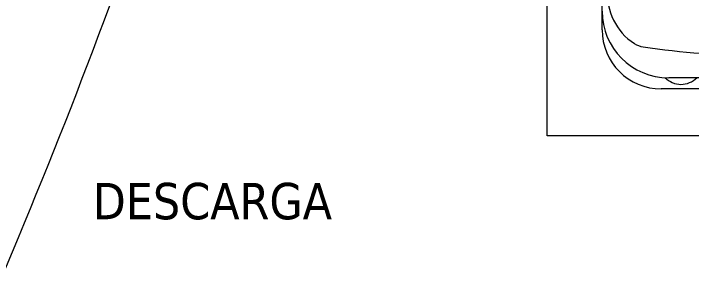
# Model space of a CAD drawing. Header units: millimetres. Extents: x 262 to 370, y -104 to 114.
# Drawn here: x 352.982 to 357.637, y -90.629 to -88.795 of the extents above; entities that cross this region are included whole.
import ezdxf

# ---------------------------------------------------------------- set-up
doc = ezdxf.new("R2010")
doc.units = ezdxf.units.MM
doc.header["$LTSCALE"] = 0.1
doc.layers.get('0').update_dxf_attribs({"lineweight": 9})
for name, color, linetype, lineweight in [('detalles', 2, 'Continuous', 9), ('letreros y cotas', 6, 'Continuous', 13), ('mobiliario', 3, 'Continuous', 13)]:
    doc.layers.add(name, color=color, linetype=linetype, lineweight=lineweight)
doc.styles.get("Standard").update_dxf_attribs({"font": 'tahoma.ttf', "oblique": 10, "height": 0.35})

# ---------------------------------------------------------------- blocks, each defined once
blk = doc.blocks.new('camionp1')
for p, q in [((0.4064, 1.0668), (1.7593, 1.0668)), ((0, -0.6604), (0, 0.6604)), ((0.0762, -0.6096), (0.0762, 0.6096))]:
    blk.add_line(p, q)
for centre, radius, start, end in [((0.4064, 0.6604), 0.4064, 90, 180), ((0.5334, 0.6096), 0.4572, 90, 180), ((0.6496, 0.6277), 0.402, 85.2278, 147.2096), ((0.4397, 0.7629), 0.1524, 147.2096, 171.4226), ((5.4975, 0), 5.2673, 171.4226, 188.8918), ((0.1842, 0.5252), 0.1531, 134.4871, 225.1562)]:
    blk.add_arc(centre, radius, start, end)

msp = doc.modelspace()

# ---------------------------------------------------------------- linework, layer by layer
at = {"layer": 'detalles'}
msp.add_arc((315.5545, -74.6795), 40.6, 336.86874, 341.7036, dxfattribs=at)
at = {"layer": 'mobiliario'}
msp.add_lwpolyline([(356.647, -79.6341), (359.647, -79.6341), (359.647, -89.6341), (356.647, -89.6341)], close=True, dxfattribs=at)

# ---------------------------------------------------------------- block references
at = {"layer": 'mobiliario', "rotation": 90}
msp.add_blockref('camionp1', (358.09, -89.3126), dxfattribs=at)

# ---------------------------------------------------------------- texts
at = {"layer": 'letreros y cotas', "color": 2}
msp.add_text('DESCARGA', height=0.25, dxfattribs=at).set_placement((353.5255, -90.2084))

doc.saveas('drawing.dxf')
